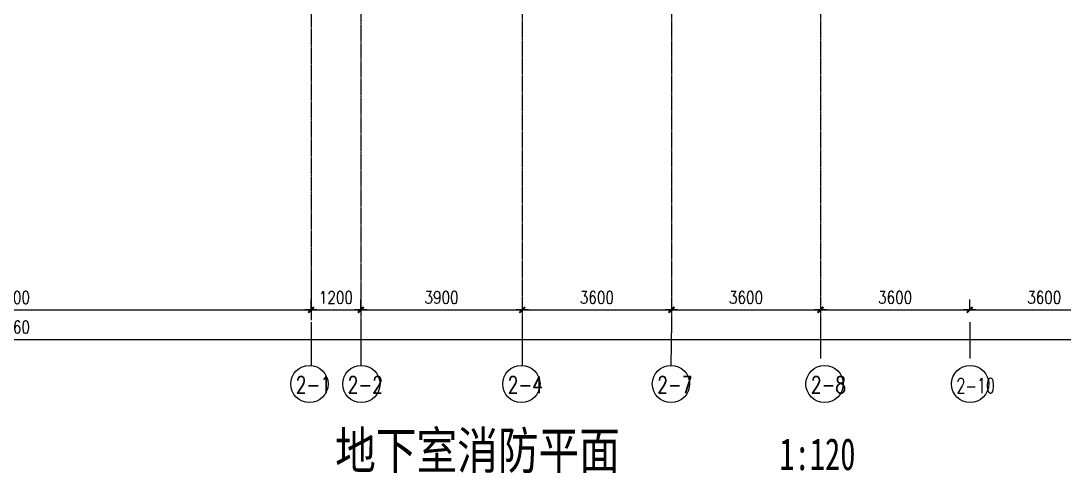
# Model space of a CAD drawing. Extents: x -170759 to 304867, y -311201 to 112352.
# Drawn here: x 71957 to 97142, y -269592 to -258661 of the extents above; entities that cross this region are included whole.
import ezdxf

# ---------------------------------------------------------------- set-up
doc = ezdxf.new("R2010")
doc.units = 0
doc.linetypes.add('DOT2', pattern=[0.125, 0, -0.125])
doc.linetypes.add('DOTE', pattern=[2.42, 2, -0.2, 0.02, -0.2])
doc.layers.get('0').update_dxf_attribs({"linetype": 'CONTINUOUS'})
for name, color, linetype in [('4', 2, 'DOT2'), ('AXIS', 3, 'CONTINUOUS'), ('DOTE', 251, 'CONTINUOUS'), ('TC', 253, 'CONTINUOUS'), ('TEXT', 6, 'CONTINUOUS')]:
    doc.layers.add(name, color=color, linetype=linetype)
doc.styles.add('-黑体', font='SIMHEI.TTF', dxfattribs={"width": 0.8})
doc.styles.add('DIM_FONT', font='SIMPLEX.shx', dxfattribs={"width": 0.8})
doc.styles.add('SONG', font='SimSun.ttf', dxfattribs={"height": 600})
doc.styles.add('STYLE1', font='txt.shx', dxfattribs={"width": 0.8, "bigfont": 'HZTXT.shx'})
doc.dimstyles.new('NORMAL', dxfattribs={"dimtxt": 300, "dimasz": 1, "dimexe": 250, "dimexo": 300, "dimgap": 150, "dimtad": 1, "dimdec": 0, "dimzin": 0, "dimdsep": 46, "dimtxsty": 'DIM_FONT', "dimblk": '_DIMX', "dimblk1": '_DIMX', "dimblk2": '_DIMX', "dimsah": 1, "dimcen": 2.5, "dimclrt": 7, "dimadec": 0, "dimazin": 0, "dimtfac": 1, "dimtdec": 0, "dimtix": 1, "dimtmove": 2, "dimatfit": 3, "dimldrblk": '_DIMX', "dimfxl": 0, "dimtolj": 1, "dimtzin": 0, "dimarcsym": 0})

# ---------------------------------------------------------------- blocks, each defined once
blk = doc.blocks.new('_DIMX')
blk.add_line((-150, 0), (150, 0))
at = {"const_width": 50}
blk.add_lwpolyline([(-70, -70), (70, 70)], dxfattribs=at)

msp = doc.modelspace()

# ---------------------------------------------------------------- linework, layer by layer
at = {"layer": 'AXIS'}
for p, q in [((78961.64473, -265944.13655, 0), (78961.64473, -266985.96823, 0)), ((80161.64473, -265944.13655, 0), (80165.88917, -266986.10775, 0)), ((84061.64473, -265944.13655, 0), (84061.64473, -266985.96823, 0)), ((87661.64473, -265944.13655, 0), (87647.19632, -266985.96823, 0)), ((91261.64473, -265944.13655, 0), (91261.64473, -266819.15501, 0)), ((94861.64473, -265944.13655, 0), (94861.64473, -266819.15501, 0))]:
    msp.add_line(p, q, dxfattribs=at)
at = {"layer": 'DOTE', "color": 251, "linetype": 'DOTE', "ltscale": 0.5}
for p, q in [((78961.64473, -242366.38176, 0), (78961.64473, -265839.36023, 0)), ((91261.64473, -248027.46476, 0), (91261.64473, -266159.69623, 0)), ((84061.64473, -249587.46476, 0), (84061.64473, -266159.69623, 0)), ((87661.64473, -249587.46476, 0), (87661.64473, -266159.69623, 0)), ((80161.64473, -253787.46476, 0), (80161.64473, -266159.69623, 0))]:
    msp.add_line(p, q, dxfattribs=at)
at = {"layer": 'TC'}
for centre in [(78922.87151, -267435.73621, 0), (80177.32006, -267435.73621, 0), (84039.9959, -267435.73621, 0), (87649.4736, -267435.73621, 0), (91358.27767, -267435.73621, 0), (94872.38834, -267435.73621, 0)]:
    msp.add_circle(centre, 449.77374, dxfattribs=at)

# ---------------------------------------------------------------- texts
at = {"layer": '4', "style": 'STYLE1'}
for s, height, width, p in [('2-1', 400, 0.75, (78592.87456, -267655.9133, 0)), ('2-2', 400, 0.75, (79847.32311, -267655.9133, 0)), ('2-4', 400, 0.75, (83709.99895, -267655.9133, 0)), ('2-7', 400, 0.75, (87319.47665, -267655.9133, 0)), ('2-8', 400, 0.75, (91028.28072, -267655.9133, 0)), ('2-10', 360, 0.7, (94542.39139, -267655.9133, 0))]:
    msp.add_text(s, height=height, dxfattribs=dict(at, width=width)).set_placement(p)
at = {"layer": 'TEXT', "color": 3, "ltscale": 1000, "style": 'SONG', "width": 0.8}
msp.add_text('地下室消防平面', height=900, dxfattribs=at).set_placement((79542.52499, -269492.14225, 0))
at = {"layer": 'TEXT', "color": 3, "style": '-黑体', "width": 0.7}
msp.add_text('1:120', height=771.428571, dxfattribs=at).set_placement((90267.82633, -269517.34466, 0))

# ---------------------------------------------------------------- dimensions: what is measured, and where the dimension line sits
at = {"layer": 'AXIS'}
msp.add_linear_dim(base=(78961.64473, -265645.71788), p1=(64361.64473, -264706.84877, 0), p2=(78961.64473, -264706.84877, 0), dimstyle='NORMAL', dxfattribs=at).render()
at = {"layer": 'TC'}
for base, p1, p2 in [((110991.64473, -266361.08815), (32331.64473, -264407.46476), (110991.64473, -264107.46476)), ((80161.64473, -265645.10188), (78961.64473, -265944.13655, 0), (80161.64473, -265944.13655, 0))]:
    msp.add_linear_dim(base=base, p1=p1, p2=p2, dimstyle='NORMAL', dxfattribs=at).render()
for base, p1, p2 in [((84061.64473, -265645.10188), (80161.64473, -265944.13655, 0), (84061.64473, -265645.10188, 0)), ((87661.64473, -265645.10188), (84061.64473, -265645.10188, 0), (87661.64473, -265645.10188, 0)), ((91261.64473, -265645.10188), (87661.64473, -265645.10188, 0), (91261.64473, -265645.10188, 0)), ((94861.64473, -265645.10188), (91261.64473, -265645.10188, 0), (94861.64473, -265944.13655, 0)), ((98461.64473, -265645.10188), (94861.64473, -265944.13655, 0), (98461.64473, -265944.13655, 0))]:
    msp.add_linear_dim(base=base, p1=p1, p2=p2, dimstyle='NORMAL', override={"dimse1": 1}, dxfattribs=at).render()

doc.saveas('drawing.dxf')
